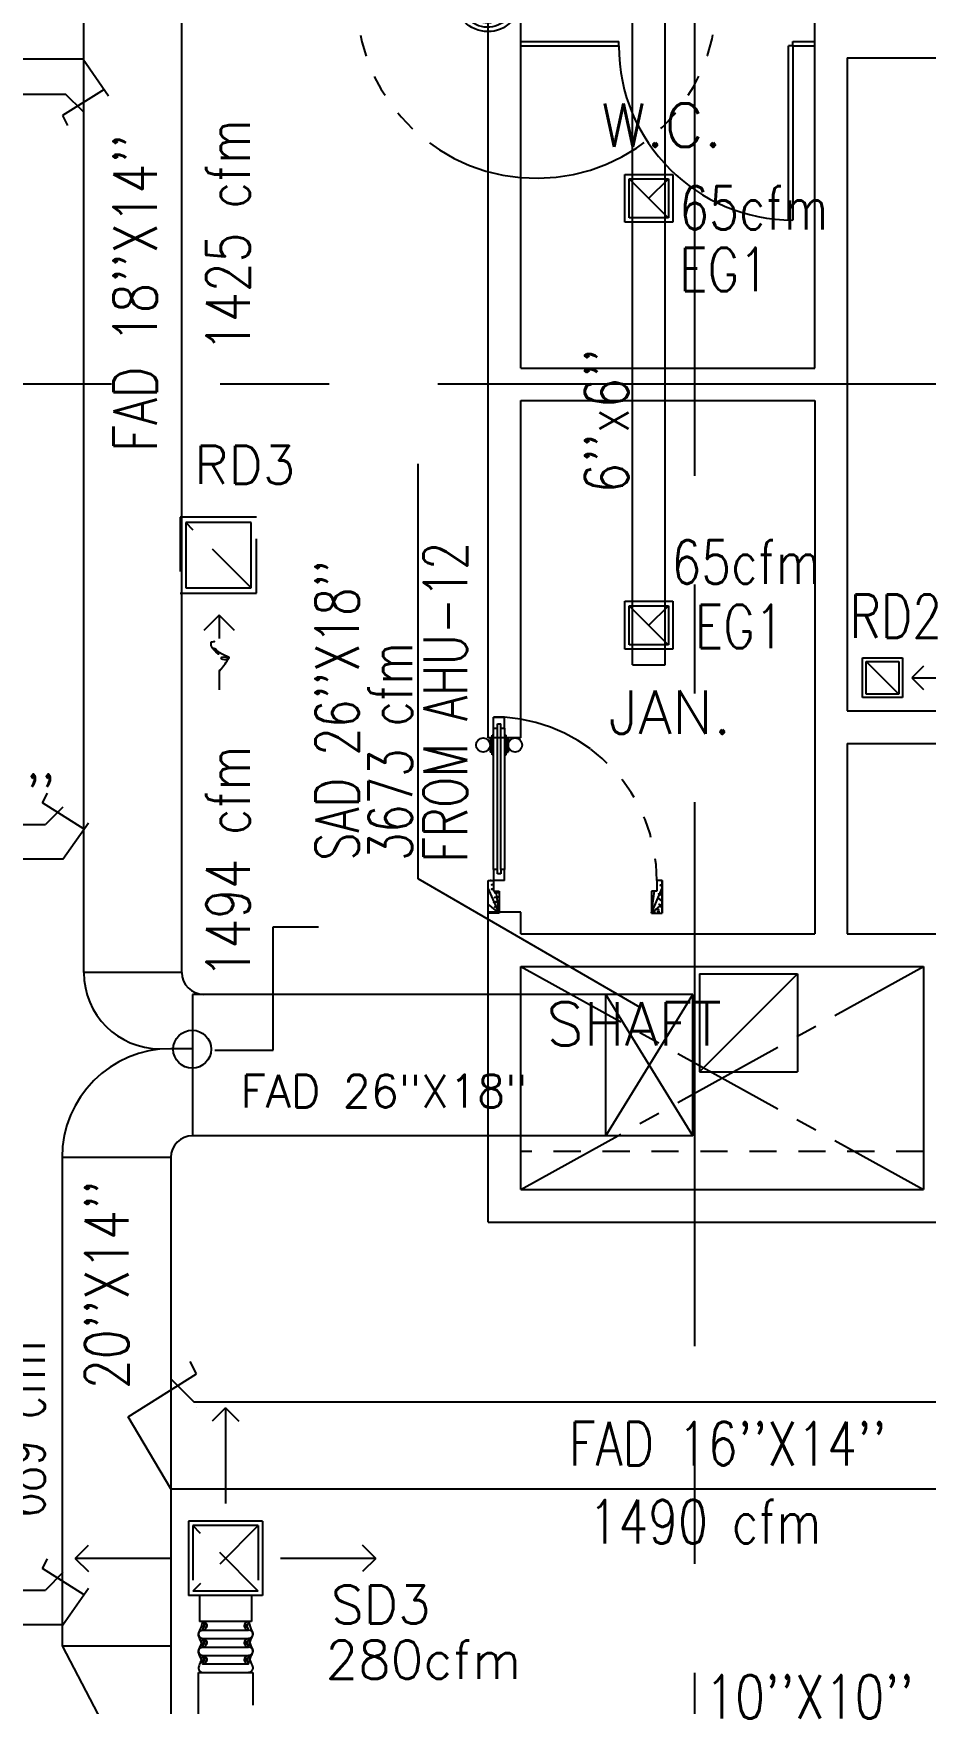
# Model space of a CAD drawing. Extents: x 417866029 to 417866302, y 43498045 to 43498122.
# Drawn here: x 417866070.8 to 417866074.9, y 43498089.73 to 43498097.4 of the extents above; entities that cross this region are included whole.
import ezdxf
from ezdxf.enums import TextEntityAlignment as Align

# ---------------------------------------------------------------- set-up
doc = ezdxf.new("R2010")
doc.units = 0
doc.header["$MEASUREMENT"] = 0
for name, pattern in [('CENTER2', [1.125, 0.75, -0.125, 0.125, -0.125]), ('CENTERX2', [4, 2.5, -0.5, 0.5, -0.5]), ('HIDDEN', [0.375, 0.25, -0.125]), ('HIDDEN2', [0.1875, 0.125, -0.0625])]:
    doc.linetypes.add(name, pattern=pattern)
for name, color, linetype in [('AXES', 11, 'CENTERX2'), ('DOOR', 9, 'CONTINUOUS'), ('DUCT', 6, 'CONTINUOUS'), ('EXDUCT', 10, 'CONTINUOUS'), ('HIDDEN', 9, 'HIDDEN2'), ('M-AC-FLEX', 7, 'CONTINUOUS'), ('M-EGU.', 2, 'CONTINUOUS'), ('M-TEXT', 2, 'CONTINUOUS'), ('PART', 9, 'CONTINUOUS'), ('PSUPPLY', 3, 'HIDDEN'), ('RM-NAME', 9, 'CONTINUOUS'), ('SCD', 2, 'CONTINUOUS'), ('WALL', 9, 'CONTINUOUS')]:
    doc.layers.add(name, color=color, linetype=linetype)
doc.styles.add('ROMANS', font='ROMANS.shx', dxfattribs={"width": 0.6})

# ---------------------------------------------------------------- blocks, each defined once
blk = doc.blocks.new('DOOR80')
at = {"layer": 'DOOR', "color": 7, "linetype": 'ByBlock'}
for p, q in [((-150, 800), (0, 800)), ((-150, 800), (-150, 775)), ((0, 800), (-150, 800)), ((-150, 775), (-100, 775)), ((0, 750), (-113.7, 800)), ((-100, 775), (-100, 750)), ((0, 750), (-40.1, 800)), ((0, 750), (0, 800)), ((0, 750), (-100, 763.4)), ((-100, 750), (0, 750)), ((-727.2, 82.2), (-817.2, 82.2)), ((-817.2, 75), (-817.2, 82.2)), ((-804.6, 91.2), (-739.8, 91.2)), ((-804.6, 82.2), (-804.6, 91.2)), ((-804.6, 82.2), (-739.8, 82.2)), ((-739.8, 82.2), (-739.8, 91.2)), ((-727.2, 75), (-727.2, 82.2)), ((-849.6, 75), (-899.6, 75)), ((-899.6, 75), (-899.6, 25)), ((-899.6, 25), (-899.6, 75)), ((-849.6, 25), (-899.6, 25)), ((-849.6, 58), (-869.6, 58)), ((-869.6, 42), (-869.6, 58)), ((-849.6, 42), (-869.6, 42)), ((-849.6, 58), (-849.6, 75)), ((-849.6, 25), (-849.6, 42)), ((-817.2, 25), (-817.2, 17.8)), ((-727.2, 17.8), (-817.2, 17.8)), ((-804.6, 17.8), (-739.8, 17.8)), ((-804.6, 17.8), (-804.6, 8.8)), ((-804.6, 8.8), (-739.8, 8.8)), ((-739.8, 17.8), (-739.8, 8.8)), ((-727.2, 25), (-727.2, 17.8)), ((-150, 75), (-200, 75)), ((-200, 75), (-200, 58)), ((-200, 58), (-180, 58)), ((-180, 42), (-200, 42)), ((-200, 42), (-200, 25)), ((-200, 25), (-150, 25)), ((-180, 58), (-180, 42)), ((-150, 75), (-150, 25)), ((-150, 25), (-100, 25)), ((-150, 0), (-150, 25)), ((0, 0), (-150, 0)), ((0, 50), (-113.7, 0)), ((-100, 25), (-100, 50)), ((0, 50), (-100, 36.6)), ((-100, 50), (0, 50)), ((0, 50), (-40.1, 0)), ((0, 50), (0, 0))]:
    blk.add_line(p, q, dxfattribs=at)
at = {"layer": 'DOOR', "linetype": 'ByBlock'}
for p, q in [((-849.6, 75), (-200, 75)), ((-200, 58), (-849.6, 58)), ((-200, 42), (-849.6, 42)), ((-200, 25), (-849.6, 25))]:
    blk.add_line(p, q, dxfattribs=at)
at = {"layer": 'DOOR', "color": 7, "linetype": 'ByBlock'}
for centre in [(-772.2, 123.5), (-772.2, -23.5)]:
    blk.add_circle(centre, 32.4, dxfattribs=at)
at = {"layer": 'DOOR', "linetype": 'HIDDEN', "ltscale": 0.5}
blk.add_arc((-149.1, 22.7), 752.3, 90.06946, 176.0204, dxfattribs=at)
at = {"layer": 'DOOR', "color": 7, "linetype": 'ByBlock'}
for centre, radius, start, end in [((0, 750), 154.4, 161.10529, 166.28577), ((0, 750), 134.4, 158.15985, 169.28002), ((0, 750), 94.4, 148.01819, 180), ((0, 750), 74.4, 137.77643, 180), ((0, 750), 54.4, 113.20738, 180), ((0, 750), 34.4, 90, 180), ((0, 750), 14.4, 90, 180), ((0, 50), 154.4, 193.71423, 198.89471), ((0, 50), 134.4, 190.71998, 201.84015), ((0, 50), 114.4, 192.62257, 205.91616), ((0, 50), 94.4, 180, 211.98181), ((0, 50), 74.4, 180, 222.22357), ((0, 50), 54.4, 180, 246.79262), ((0, 50), 34.4, 180, 270), ((0, 50), 14.4, 180, 270)]:
    blk.add_arc(centre, radius, start, end, dxfattribs=at)
blk = doc.blocks.new('DOOR90')
at = {"layer": 'DOOR', "color": 7, "linetype": 'ByBlock'}
for p, q in [((-150, 0), (0, 0)), ((-150, 0), (-150, -25)), ((0, -50), (-113.7, 0)), ((0, -50), (-40.1, 0)), ((0, -50), (0, 0)), ((-1000, -25), (-1050, -25)), ((-1050, -75), (-1050, -25)), ((-1050, -25), (-1050, -75)), ((-1000, -75), (-1050, -75)), ((-1000, -42), (-1020, -42)), ((-1020, -42), (-1020, -58)), ((-1000, -58), (-1020, -58)), ((-1000, -25), (-1000, -42)), ((-1000, -58), (-1000, -75)), ((-877.6, -17.8), (-967.6, -17.8)), ((-967.6, -25), (-967.6, -17.8)), ((-967.6, -75), (-967.6, -82.2)), ((-955, -8.8), (-890.2, -8.8)), ((-955, -17.8), (-955, -8.8)), ((-955, -17.8), (-890.2, -17.8)), ((-890.2, -17.8), (-890.2, -8.8)), ((-877.6, -25), (-877.6, -17.8)), ((-877.6, -75), (-877.6, -82.2)), ((-200, -25), (-150, -25)), ((-200, -42), (-200, -25)), ((-180, -42), (-200, -42)), ((-200, -58), (-180, -58)), ((-200, -75), (-200, -58)), ((-150, -75), (-200, -75)), ((-180, -58), (-180, -42)), ((-150, -25), (-100, -25)), ((-150, -75), (-150, -25)), ((-100, -25), (-100, -50)), ((0, -50), (-100, -36.6)), ((-100, -50), (0, -50)), ((-877.6, -82.2), (-967.6, -82.2)), ((-955, -82.2), (-890.2, -82.2)), ((-955, -82.2), (-955, -91.2)), ((-955, -91.2), (-890.2, -91.2)), ((-890.2, -82.2), (-890.2, -91.2)), ((-150, -875), (-100, -875)), ((-150, -900), (-150, -875)), ((-150, -900), (0, -900)), ((0, -900), (-150, -900)), ((0, -850), (-113.7, -900)), ((-100, -875), (-100, -850)), ((0, -850), (-100, -863.4)), ((-100, -850), (0, -850)), ((0, -850), (-40.1, -900)), ((0, -850), (0, -900))]:
    blk.add_line(p, q, dxfattribs=at)
at = {"layer": 'DOOR', "linetype": 'ByBlock'}
for p, q in [((-200, -25), (-1000, -25)), ((-200, -42), (-1000, -42)), ((-200, -58), (-1000, -58)), ((-1000, -75), (-200, -75))]:
    blk.add_line(p, q, dxfattribs=at)
at = {"layer": 'DOOR', "color": 7, "linetype": 'ByBlock'}
for centre in [(-922.6, 23.5), (-922.6, -123.5)]:
    blk.add_circle(centre, 32.4, dxfattribs=at)
for centre, radius, start, end in [((0, -50), 154.4, 161.10529, 166.28577), ((0, -50), 94.4, 148.01819, 180), ((0, -50), 134.4, 158.15985, 169.28002), ((0, -50), 114.4, 154.08384, 167.37743), ((0, -50), 74.4, 137.77643, 180), ((0, -50), 54.4, 113.20738, 180), ((0, -50), 34.4, 90, 180), ((0, -50), 14.4, 90, 180), ((0, -850), 154.4, 193.71423, 198.89471), ((0, -850), 134.4, 190.71998, 201.84015), ((0, -850), 94.4, 180, 211.98181), ((0, -850), 74.4, 180, 222.22357), ((0, -850), 54.4, 180, 246.79262), ((0, -850), 34.4, 180, 270), ((0, -850), 14.4, 180, 270)]:
    blk.add_arc(centre, radius, start, end, dxfattribs=at)
at = {"layer": 'DOOR', "linetype": 'HIDDEN', "ltscale": 0.5}
blk.add_arc((-222.2, -50), 828.2, 178.27012, 275.00304, dxfattribs=at)
blk = doc.blocks.new('RM1')
at = {"layer": 'RM-NAME', "style": 'ROMANS'}
for tag, p in [('ROOMNAME1', (0, 323.8)), ('ROOMNAME2', (0, 0))]:
    blk.add_attdef(tag, text='', height=200, dxfattribs=at).set_placement(p, align=Align.MIDDLE)

msp = doc.modelspace()

# ---------------------------------------------------------------- linework, layer by layer
at = {"layer": 'AXES'}
for p, q in [((417866073.8435, 43498051.3707), (417866073.8435, 43498110.1907)), ((417866103.1626, 43498095.7907), (417866053.1535, 43498095.7907))]:
    msp.add_line(p, q, dxfattribs=at)
at = {"layer": 'DUCT', "linetype": 'ByBlock'}
for p, q in [((417866071.0354, 43498093.0877), (417866071.0354, 43498102.1349)), ((417866071.4854, 43498093.0877), (417866071.4854, 43498098.7799)), ((417866071.4854, 43498093.0877), (417866071.0354, 43498093.0877)), ((417866073.8341, 43498092.9877), (417866071.5354, 43498092.9877)), ((417866071.5354, 43498092.9877), (417866071.5354, 43498092.3377)), ((417866073.4341, 43498092.3377), (417866073.4341, 43498092.9877)), ((417866073.8341, 43498092.3377), (417866073.8341, 43498092.9877)), ((417866071.5354, 43498092.7377), (417866071.4354, 43498092.7377)), ((417866073.8341, 43498092.3377), (417866071.5354, 43498092.3377)), ((417866070.9354, 43498092.2377), (417866070.9354, 43498089.9946)), ((417866071.4354, 43498092.2377), (417866070.9354, 43498092.2377)), ((417866071.4354, 43498092.2377), (417866071.4354, 43498086.8691)), ((417866071.5402, 43498091.1154), (417866087.2804, 43498091.1154)), ((417866071.4354, 43498090.7154), (417866087.1804, 43498090.7154)), ((417866070.9354, 43498089.9946), (417866071.4354, 43498089.9946)), ((417866070.9354, 43498089.9946), (417866071.1354, 43498089.6133))]:
    msp.add_line(p, q, dxfattribs=at)
at = {"layer": 'DUCT'}
for p, q in [((417866071.032, 43498097.2841), (417866069.7251, 43498097.2841)), ((417866071.032, 43498097.2841), (417866071.1496, 43498097.1162)), ((417866069.7251, 43498097.1241), (417866070.952, 43498097.1241)), ((417866071.129, 43498097.1456), (417866070.9375, 43498097.0254)), ((417866071.032, 43498097.0441), (417866070.952, 43498097.1241)), ((417866070.9375, 43498097.0254), (417866070.9375, 43498097.0254)), ((417866070.9375, 43498097.0254), (417866070.9606, 43498096.9803)), ((417866070.8452, 43498093.867), (417866070.8682, 43498093.9122)), ((417866071.0366, 43498093.7469), (417866070.8452, 43498093.867)), ((417866070.8452, 43498093.867), (417866070.8452, 43498093.867)), ((417866070.9396, 43498093.8484), (417866070.8596, 43498093.7684)), ((417866069.7251, 43498093.7684), (417866070.8596, 43498093.7684)), ((417866070.9396, 43498093.6084), (417866071.0572, 43498093.7763)), ((417866070.9396, 43498093.6084), (417866069.7251, 43498093.6084)), ((417866071.5535, 43498091.2435), (417866071.5248, 43498091.3)), ((417866071.2389, 43498091.0461), (417866071.5535, 43498091.2435)), ((417866071.4354, 43498091.2202), (417866071.5402, 43498091.1154)), ((417866071.4354, 43498090.7154), (417866071.2389, 43498091.0461)), ((417866071.5535, 43498091.0887), (417866071.5535, 43498091.0887)), ((417866070.8452, 43498090.3493), (417866070.8682, 43498090.3944)), ((417866071.0366, 43498090.2291), (417866070.8452, 43498090.3493)), ((417866070.8452, 43498090.3493), (417866070.8452, 43498090.3493)), ((417866070.9396, 43498090.3306), (417866070.8596, 43498090.2506)), ((417866070.9396, 43498090.0906), (417866071.0572, 43498090.2586)), ((417866069.7251, 43498090.2506), (417866070.8596, 43498090.2506)), ((417866070.9396, 43498090.0906), (417866069.7251, 43498090.0906)), ((417866071.562, 43498089.5716), (417866071.562, 43498089.8716)), ((417866071.562, 43498089.8716), (417866071.812, 43498089.8716)), ((417866071.812, 43498089.8716), (417866071.812, 43498089.7216))]:
    msp.add_line(p, q, dxfattribs=at)
at = {"layer": 'DUCT', "color": 2, "linetype": 'ByBlock'}
for p, q in [((417866071.9056, 43498092.7313), (417866071.9056, 43498093.2986)), ((417866071.9056, 43498093.2986), (417866072.1144, 43498093.2986)), ((417866073.4341, 43498092.3377), (417866073.8341, 43498092.9877)), ((417866073.8341, 43498092.3377), (417866073.4341, 43498092.9877)), ((417866071.6379, 43498092.7313), (417866071.9056, 43498092.7313))]:
    msp.add_line(p, q, dxfattribs=at)
msp.add_circle((417866071.5335, 43498092.7356), 0.0871, dxfattribs=at)
at = {"layer": 'DUCT', "linetype": 'ByBlock'}
for centre, radius, start, end in [((417866071.3854, 43498093.0877), 0.35, 180, 270), ((417866071.5854, 43498093.0877), 0.1, 180, 270), ((417866071.4354, 43498092.2377), 0.5, 90, 180), ((417866071.5354, 43498092.2377), 0.1, 90, 180)]:
    msp.add_arc(centre, radius, start, end, dxfattribs=at)
at = {"layer": 'EXDUCT', "linetype": 'ByBlock'}
for p, q in [((417866073.7061, 43498094.5019), (417866073.7061, 43498097.8066)), ((417866073.5561, 43498094.5019), (417866073.5561, 43498097.7341)), ((417866073.5561, 43498094.5019), (417866073.7061, 43498094.5019))]:
    msp.add_line(p, q, dxfattribs=at)
at = {"layer": 'EXDUCT'}
for p, q in [((417866073.8643, 43498093.0818), (417866074.3143, 43498093.0818)), ((417866073.8643, 43498093.0818), (417866073.8643, 43498092.6318)), ((417866074.3143, 43498093.0818), (417866074.3143, 43498092.6318)), ((417866073.8643, 43498092.6318), (417866074.3143, 43498092.6318))]:
    msp.add_line(p, q, dxfattribs=at)
at = {"layer": 'EXDUCT', "color": 2}
msp.add_line((417866073.8643, 43498092.6318), (417866074.3143, 43498093.0818), dxfattribs=at)
at = {"layer": 'HIDDEN', "color": 97}
msp.add_line((417866074.8935, 43498092.2657), (417866073.0435, 43498092.2657), dxfattribs=at)
at = {"layer": 'M-AC-FLEX', "color": 11}
for p, q in [((417866071.5815, 43498090.0666), (417866071.7925, 43498090.0666)), ((417866071.5815, 43498090.0276), (417866071.7925, 43498090.0276)), ((417866071.5815, 43498089.9886), (417866071.7925, 43498089.9886)), ((417866071.5815, 43498089.9496), (417866071.7925, 43498089.9496)), ((417866071.5815, 43498089.9106), (417866071.7925, 43498089.9106)), ((417866071.5815, 43498089.8716), (417866071.7925, 43498089.8716))]:
    msp.add_line(p, q, dxfattribs=at)
at = {"layer": 'M-AC-FLEX'}
for points in [[(417866071.5815, 43498090.1056, -1), (417866071.5815, 43498090.0666, 1), (417866071.5815, 43498090.0276)], [(417866071.5815, 43498090.0666, 1), (417866071.5815, 43498090.1056, -0.000618), (417866071.5815, 43498090.1056, -0.000618)], [(417866071.7925, 43498090.0666, -0.998764), (417866071.7925, 43498090.1056, -0.998764)], [(417866071.7925, 43498090.1056, 1), (417866071.7925, 43498090.0666, -1), (417866071.7925, 43498090.0276)], [(417866071.5815, 43498089.9886, 1), (417866071.5815, 43498090.0276, -1), (417866071.5815, 43498090.0666)], [(417866071.5815, 43498090.0276, -1), (417866071.5815, 43498089.9886, 1), (417866071.5815, 43498089.9496)], [(417866071.7925, 43498089.9886, -1), (417866071.7925, 43498090.0276, 1), (417866071.7925, 43498090.0666)], [(417866071.7925, 43498090.0276, 1), (417866071.7925, 43498089.9886, -1), (417866071.7925, 43498089.9496)], [(417866071.5815, 43498089.9106, 1), (417866071.5815, 43498089.9496, -1), (417866071.5815, 43498089.9886)], [(417866071.5815, 43498089.9496, -1), (417866071.5815, 43498089.9106, 1), (417866071.5815, 43498089.8716, -0.000618), (417866071.5816, 43498089.8716, -0.000618)], [(417866071.7925, 43498089.9106, -1), (417866071.7925, 43498089.9496, 1), (417866071.7925, 43498089.9886)], [(417866071.7925, 43498089.9496, 1), (417866071.7925, 43498089.9106, -1), (417866071.7925, 43498089.8716)]]:
    msp.add_lwpolyline(points, format="xyb", dxfattribs=at)
at = {"layer": 'M-EGU.', "linetype": 'HIDDEN'}
for p, q in [((417866071.4788, 43498095.181), (417866071.4788, 43498094.831)), ((417866071.8288, 43498095.181), (417866071.4788, 43498095.181)), ((417866071.8288, 43498094.831), (417866071.8288, 43498095.181)), ((417866071.8038, 43498094.856), (417866071.5038, 43498095.156)), ((417866071.4788, 43498094.831), (417866071.8288, 43498094.831)), ((417866074.6136, 43498094.5344), (417866074.7969, 43498094.5344)), ((417866074.6136, 43498094.3511), (417866074.6136, 43498094.5344)), ((417866074.7802, 43498094.3677), (417866074.6302, 43498094.5177)), ((417866074.7969, 43498094.5344), (417866074.7969, 43498094.3511)), ((417866074.7969, 43498094.3511), (417866074.6136, 43498094.3511)), ((417866071.8369, 43498090.5464), (417866071.5361, 43498090.2456)), ((417866071.8369, 43498090.2456), (417866071.5361, 43498090.5464)), ((417866071.5361, 43498090.5464), (417866071.5361, 43498090.2456)), ((417866071.8369, 43498090.5464), (417866071.5361, 43498090.5464)), ((417866071.8369, 43498090.5464), (417866071.8369, 43498090.2456)), ((417866071.8369, 43498090.2456), (417866071.5361, 43498090.2456))]:
    msp.add_line(p, q, dxfattribs=at)
at = {"layer": 'M-EGU.'}
for p, q in [((417866071.5038, 43498095.156), (417866071.5038, 43498094.856)), ((417866071.8038, 43498095.156), (417866071.5038, 43498095.156)), ((417866071.8038, 43498094.856), (417866071.8038, 43498095.156)), ((417866071.5038, 43498094.856), (417866071.8038, 43498094.856)), ((417866071.657, 43498094.7301), (417866071.5862, 43498094.6594)), ((417866071.657, 43498094.7301), (417866071.657, 43498094.6233)), ((417866071.7277, 43498094.6594), (417866071.657, 43498094.7301)), ((417866071.657, 43498094.473), (417866071.657, 43498094.387)), ((417866074.6302, 43498094.3677), (417866074.6302, 43498094.5177)), ((417866074.6302, 43498094.5177), (417866074.7802, 43498094.5177)), ((417866074.7802, 43498094.5177), (417866074.7802, 43498094.3677)), ((417866074.8936, 43498094.4949), (417866074.8406, 43498094.4419)), ((417866074.8406, 43498094.4419), (417866074.8936, 43498094.3888)), ((417866074.8406, 43498094.4419), (417866074.963, 43498094.4419)), ((417866074.7802, 43498094.3677), (417866074.6302, 43498094.3677)), ((417866071.6865, 43498091.0872), (417866071.6254, 43498091.0261)), ((417866071.6865, 43498091.0872), (417866071.6865, 43498090.6484)), ((417866071.6865, 43498091.0872), (417866071.7476, 43498091.0261)), ((417866071.5161, 43498090.5664), (417866071.5161, 43498090.2256)), ((417866071.8569, 43498090.5664), (417866071.5161, 43498090.5664)), ((417866071.8569, 43498090.5664), (417866071.8569, 43498090.2256)), ((417866070.9953, 43498090.396), (417866071.0564, 43498090.4571)), ((417866072.3777, 43498090.396), (417866072.3166, 43498090.4571)), ((417866071.4341, 43498090.396), (417866070.9953, 43498090.396)), ((417866070.9953, 43498090.396), (417866071.0564, 43498090.3349)), ((417866072.3777, 43498090.396), (417866071.9389, 43498090.396)), ((417866072.3777, 43498090.396), (417866072.3166, 43498090.3349)), ((417866071.8569, 43498090.2256), (417866071.5161, 43498090.2256)), ((417866071.5665, 43498090.2256), (417866071.5665, 43498090.1056)), ((417866071.8065, 43498090.2256), (417866071.8065, 43498090.1056)), ((417866071.8065, 43498090.1056), (417866071.5665, 43498090.1056)), ((417866071.8065, 43498090.1056), (417866071.5665, 43498090.1056))]:
    msp.add_line(p, q, dxfattribs=at)
msp.add_lwpolyline([(417866071.657, 43498094.473, -0.187862), (417866071.6938, 43498094.4957, -0.202645), (417866071.7037, 43498094.5349, -0.616915), (417866071.6536, 43498094.5511, 0.668708), (417866071.6064, 43498094.5702, 0.194285), (417866071.6206, 43498094.6061, 0.186051), (417866071.657, 43498094.6233)], format="xyb", dxfattribs=at)
at = {"layer": 'PART', "linetype": 'ByBlock'}
for p, q in [((417866073.0435, 43498097.3657), (417866073.4935, 43498097.3657)), ((417866073.0435, 43498097.3457), (417866073.4935, 43498097.3457)), ((417866073.4935, 43498097.3457), (417866073.4935, 43498097.3657)), ((417866073.4935, 43498097.3457), (417866073.4935, 43498097.3657)), ((417866073.4935, 43498097.3457), (417866073.4935, 43498097.3657)), ((417866074.2735, 43498096.5457), (417866074.2735, 43498097.3457)), ((417866074.2935, 43498097.3457), (417866074.2735, 43498097.3457)), ((417866074.2935, 43498097.3457), (417866074.2935, 43498097.3657)), ((417866074.2935, 43498097.3657), (417866074.3935, 43498097.3657)), ((417866074.2935, 43498097.3457), (417866074.2935, 43498097.3657)), ((417866074.2935, 43498097.3457), (417866074.3935, 43498097.3457)), ((417866074.2935, 43498097.3457), (417866074.2935, 43498096.5457))]:
    msp.add_line(p, q, dxfattribs=at)
msp.add_arc((417866074.2935, 43498097.3457), 0.8, 180, 270, dxfattribs=at)
at = {"layer": 'PSUPPLY', "color": 4, "linetype": 'Continuous'}
for p, q in [((417866072.571, 43498093.5191), (417866072.571, 43498095.425)), ((417866073.5917, 43498092.9269), (417866072.571, 43498093.5191))]:
    msp.add_line(p, q, dxfattribs=at)
at = {"layer": 'SCD', "linetype": 'HIDDEN'}
for p, q in [((417866073.5211, 43498096.7556), (417866073.7411, 43498096.7556)), ((417866073.5211, 43498096.5356), (417866073.5211, 43498096.7556)), ((417866073.5411, 43498096.7356), (417866073.7211, 43498096.5556)), ((417866073.7411, 43498096.7556), (417866073.7411, 43498096.5356)), ((417866073.7411, 43498096.5356), (417866073.5211, 43498096.5356)), ((417866073.5211, 43498094.7936), (417866073.7411, 43498094.7936)), ((417866073.5211, 43498094.5736), (417866073.5211, 43498094.7936)), ((417866073.7411, 43498094.7936), (417866073.7411, 43498094.5736)), ((417866073.5411, 43498094.7736), (417866073.7211, 43498094.5936)), ((417866073.7411, 43498094.5736), (417866073.5211, 43498094.5736))]:
    msp.add_line(p, q, dxfattribs=at)
at = {"layer": 'SCD'}
for p, q in [((417866073.5411, 43498096.7356), (417866073.7211, 43498096.7356)), ((417866073.5411, 43498096.5556), (417866073.5411, 43498096.7356)), ((417866073.7211, 43498096.7356), (417866073.7211, 43498096.5556)), ((417866073.7211, 43498096.5556), (417866073.5411, 43498096.5556)), ((417866073.5411, 43498094.7736), (417866073.7211, 43498094.7736)), ((417866073.5411, 43498094.5936), (417866073.5411, 43498094.7736)), ((417866073.7211, 43498094.7736), (417866073.7211, 43498094.5936)), ((417866073.7211, 43498094.5936), (417866073.5411, 43498094.5936))]:
    msp.add_line(p, q, dxfattribs=at)
at = {"layer": 'SCD', "linetype": 'ByBlock'}
for p, q in [((417866073.6311, 43498096.6456), (417866073.7211, 43498096.7356)), ((417866073.6311, 43498094.6836), (417866073.7211, 43498094.7736))]:
    msp.add_line(p, q, dxfattribs=at)
at = {"layer": 'WALL'}
for p, q in [((417866074.3935, 43498095.8657), (417866074.3935, 43498099.4907)), ((417866072.8935, 43498094.1657), (417866072.8935, 43498097.5157)), ((417866073.0435, 43498095.8657), (417866073.0435, 43498097.5157)), ((417866074.5435, 43498097.2907), (417866074.5435, 43498094.2907)), ((417866074.5435, 43498097.2907), (417866077.5435, 43498097.2907)), ((417866073.0435, 43498095.8657), (417866074.3935, 43498095.8657)), ((417866073.0435, 43498094.1657), (417866073.0435, 43498095.7157)), ((417866073.0435, 43498095.7157), (417866074.3935, 43498095.7157)), ((417866074.3935, 43498095.7157), (417866074.3935, 43498093.2657)), ((417866074.5435, 43498094.2907), (417866077.5435, 43498094.2907)), ((417866073.0435, 43498094.1657), (417866072.8935, 43498094.1657)), ((417866074.5435, 43498094.1407), (417866074.5435, 43498093.2657)), ((417866074.5435, 43498094.1407), (417866077.5435, 43498094.1407)), ((417866073.0435, 43498093.3657), (417866072.8935, 43498093.3657)), ((417866072.8935, 43498091.9407), (417866072.8935, 43498093.3657)), ((417866073.0435, 43498093.2657), (417866073.0435, 43498093.3657)), ((417866073.0435, 43498093.2657), (417866074.3935, 43498093.2657)), ((417866074.5435, 43498093.2657), (417866075.0435, 43498093.2657)), ((417866073.0435, 43498092.0907), (417866073.0435, 43498093.1157)), ((417866073.0435, 43498093.1157), (417866074.8935, 43498093.1157)), ((417866074.8935, 43498093.1157), (417866074.8935, 43498092.0907)), ((417866074.8935, 43498093.0907), (417866074.8935, 43498092.0907)), ((417866073.0435, 43498092.0907), (417866074.8935, 43498092.0907)), ((417866072.8935, 43498091.9407), (417866075.3463, 43498091.9407))]:
    msp.add_line(p, q, dxfattribs=at)
at = {"layer": 'WALL', "color": 7, "linetype": 'CENTER2', "ltscale": 0.7}
for p, q in [((417866073.0435, 43498092.0907), (417866074.8935, 43498093.1157)), ((417866073.0435, 43498093.1157), (417866074.8935, 43498092.0907))]:
    msp.add_line(p, q, dxfattribs=at)

# ---------------------------------------------------------------- block references
at = {"layer": 'DOOR', "color": 0, "linetype": 'ByBlock', "yscale": 0.001000002026557922, "zscale": 0.001}
for name, p, xscale, rotation in [('DOOR90', (417866072.8935, 43498097.5157), 0.0009999871253967285, 180), ('DOOR80', (417866072.8935, 43498093.3612), 0.001000002026557922, 270)]:
    msp.add_blockref(name, p, dxfattribs=dict(at, xscale=xscale, rotation=rotation))
at = {"layer": 'RM-NAME'}
ref = msp.add_blockref('RM1', (417866073.6907, 43498096.9814), dxfattribs=dict(at, xscale=0.0009999871253967285, yscale=0.001000002026557922, zscale=0.001))
ref.add_attrib('ROOMNAME2', 'W.C.', dxfattribs={"height": 0.2, "style": 'ROMANS'}).set_placement((417866073.6907, 43498096.9814), align=Align.MIDDLE)
ref = msp.add_blockref('RM1', (417866073.7288, 43498094.2842), dxfattribs=dict(at, xscale=0.0009999871253967285, yscale=0.001000002026557922, zscale=0.001))
ref.add_attrib('ROOMNAME2', 'JAN.', dxfattribs={"height": 0.2, "style": 'ROMANS'}).set_placement((417866073.7288, 43498094.2842), align=Align.MIDDLE)

# ---------------------------------------------------------------- texts
at = {"layer": 'M-TEXT', "style": 'ROMANS'}
for s, width, p in [('1425 cfm', 0.8, (417866071.7981, 43498095.9396)), ("FAD 18''X14''", 0.8, (417866071.3715, 43498095.4807)), ("6''x6''", 0.8, (417866073.5376, 43498095.2912)), ('FROM AHU-12', 0.75, (417866072.7963, 43498093.5945)), ("SAD 26''X18''", 0.75, (417866072.2998, 43498093.6022)), ('3673 cfm', 0.75, (417866072.544, 43498093.6022)), ('1494 cfm', 0.8, (417866071.7981, 43498093.061)), ("20''X14''", 0.8, (417866071.2408, 43498091.1738)), ('689 cfm', 0.7, (417866070.8557, 43498090.5804))]:
    msp.add_text(s, height=0.2, rotation=90, dxfattribs=dict(at, width=width)).set_placement(p)
at = {"layer": 'M-TEXT', "style": 'ROMANS', "width": 0.8}
for s, p in [('65cfm', (417866073.7712, 43498096.5015)), ('EG1', (417866073.7712, 43498096.2184)), ('65cfm', (417866073.7351, 43498094.874)), ('RD2', (417866074.5536, 43498094.6254)), ('EG1', (417866073.8429, 43498094.5782)), ("6''X4''", (417866070.2203, 43498093.7985)), ("FAD 16''X14''", (417866073.2644, 43498090.8232)), ('1490 cfm', (417866073.3546, 43498090.4644)), ("10''X10''", (417866073.891, 43498089.6596))]:
    msp.add_text(s, height=0.2, dxfattribs=at).set_placement(p)
at = {"layer": 'M-TEXT', "style": 'ROMANS'}
for s, height, p in [('RD3', 0.175, (417866071.5427, 43498095.3328)), ('FAD 26"X18"', 0.15, (417866071.756, 43498092.4684)), ('SD3', 0.175, (417866072.1714, 43498090.0962)), ('280cfm', 0.175, (417866072.1457, 43498089.8432))]:
    msp.add_text(s, height=height, dxfattribs=at).set_placement(p)
at = {"layer": 'RM-NAME', "style": 'ROMANS'}
msp.add_text('SHAFT', height=0.2, dxfattribs=at).set_placement((417866073.5635, 43498092.8523), align=Align.MIDDLE)

doc.saveas('drawing.dxf')
